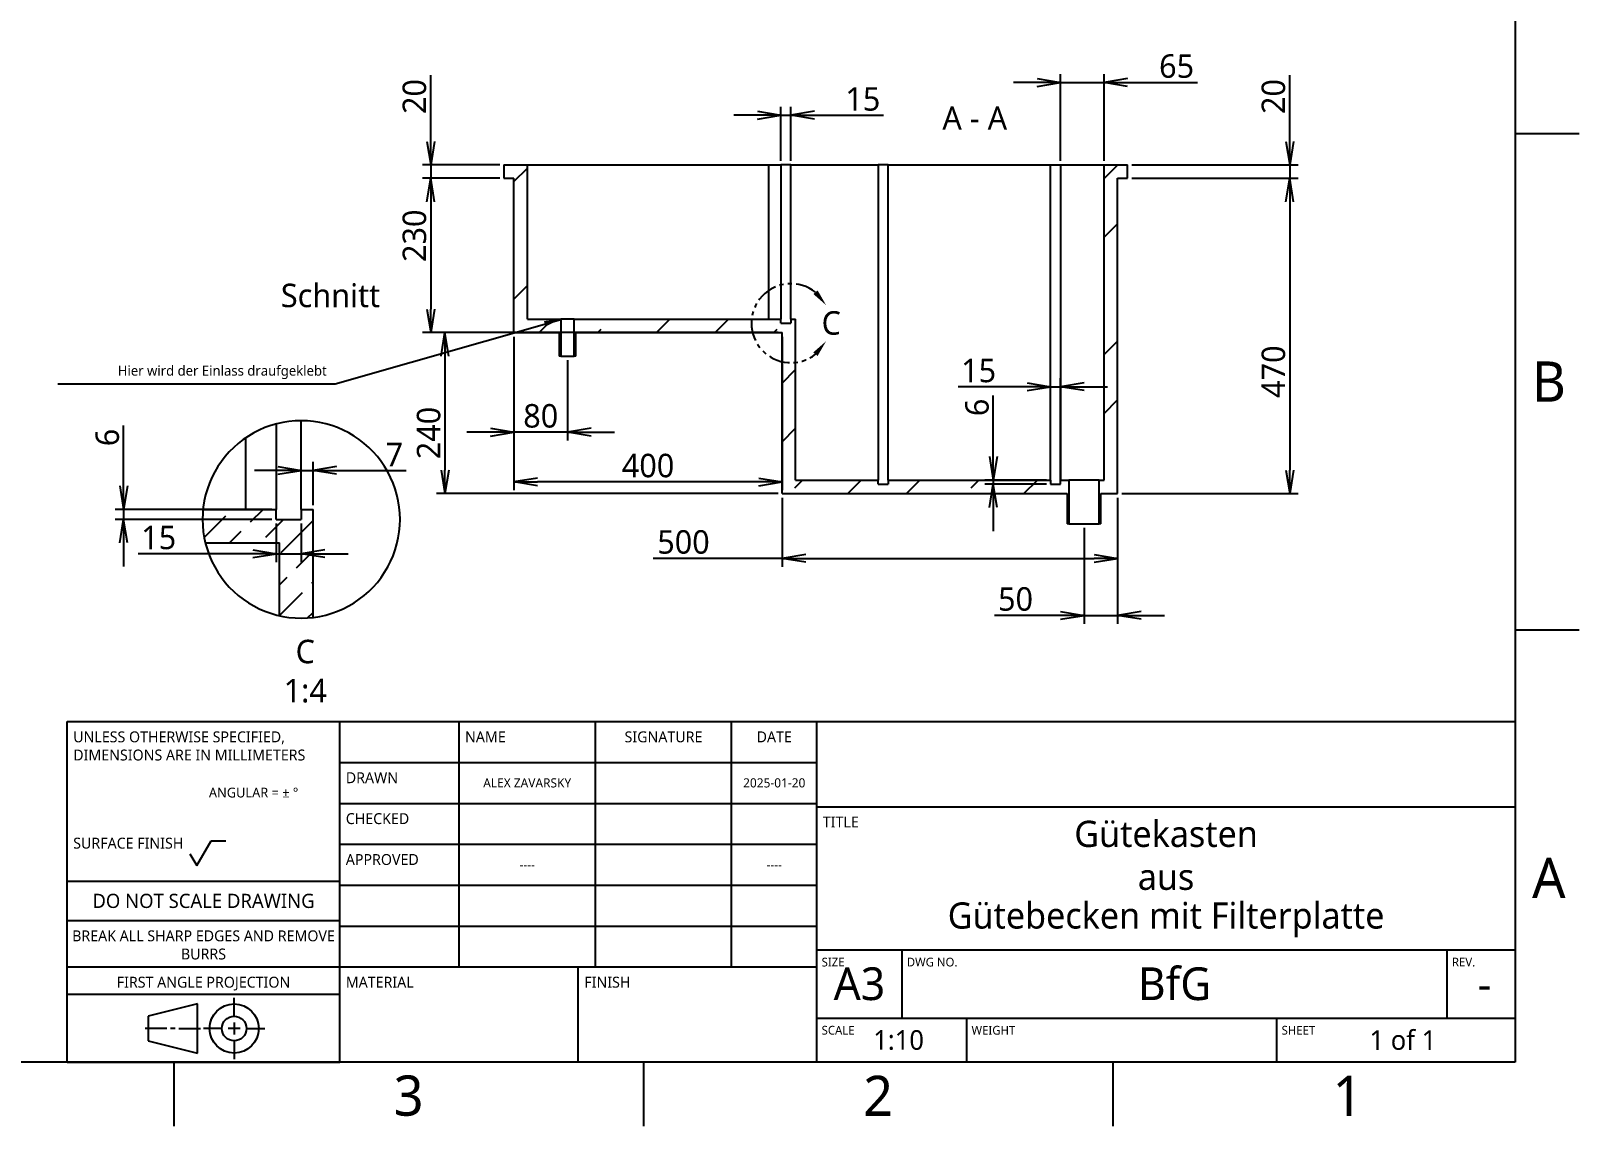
# Model space of a CAD drawing. Extents: x 1 to 420, y 0 to 296.
# Drawn here: x 189.2 to 420, y 0.5 to 163.8 of the extents above; entities that cross this region are included whole.
import ezdxf

# ---------------------------------------------------------------- set-up
doc = ezdxf.new("R2010")
doc.units = 0
doc.header["$LTSCALE"] = 12.7
doc.header["$MEASUREMENT"] = 0
doc.header["$PDMODE"] = 33
doc.header["$PDSIZE"] = 1
doc.linetypes.add('ONS_PHANTOM', pattern=[0.5, 0.25, -0.05, 0.05, -0.05, 0.05, -0.05])
doc.layers.get('0').update_dxf_attribs({"linetype": 'CONTINUOUS'})
doc.layers.get('DEFPOINTS').update_dxf_attribs({"linetype": 'CONTINUOUS'})
for name, color, linetype in [('ANNOTATION_TEXT', 7, 'CONTINUOUS'), ('BORDER_FRAME', 7, 'CONTINUOUS'), ('BORDER_ZONES', 7, 'CONTINUOUS'), ('DETAIL_VIEW_BORDER', 7, 'CONTINUOUS'), ('DETAIL_VIEW_PARENT_BORDER', 7, 'ONS_PHANTOM'), ('SKETCHED_GEOMETRY', 7, 'CONTINUOUS'), ('TITLE_BLOCK', 7, 'CONTINUOUS'), ('VIEW_HATCHES', 7, 'CONTINUOUS'), ('VISIBLE', 7, 'CONTINUOUS')]:
    doc.layers.add(name, color=color, linetype=linetype)
doc.styles.add('ONSHAPE-STANDARD', font='NotoSans-Regular.ttf')
doc.styles.add('ONSHAPE-STANDARD-DIMENSION', font='')
doc.styles.add('ONSHAPE-STANDARD-FIELDS', font='')
doc.styles.add('ONSHAPE-STANDARD-NOTESTYLE', font='Noto Sans', dxfattribs={"height": 3.5})
doc.styles.add('ONSHAPE-STANDARD-VIEW-LABE', font='Noto Sans', dxfattribs={"height": 3.5})
doc.styles.get('ONSHAPE-STANDARD-DIMENSION').set_extended_font_data('Noto Sans')
doc.styles.get('ONSHAPE-STANDARD-FIELDS').set_extended_font_data('Noto Sans')
doc.dimstyles.new('ONSHAPE-ISO-25$0', dxfattribs={"dimtxt": 3.5, "dimasz": 3.5, "dimexe": 1.25, "dimexo": 0.625, "dimtad": 1, "dimtxsty": 'ONSHAPE-STANDARD-DIMENSION', "dimblk": 'OPEN', "dimcen": 2.5, "dimclrd": 7, "dimclre": 7, "dimclrt": 7, "dimadec": 1, "dimazin": 3, "dimtfac": 1, "dimtmove": 0, "dimatfit": 3})
pattern_1 = [(45, (281.201, 143.799), (-4.37688, 4.37688), [14.8556, -3.7139])]

# ---------------------------------------------------------------- blocks, each defined once
blk = doc.blocks.new('_OPEN')
at = {"color": 0, "linetype": 'BYBLOCK'}
for p, q in [((-1, 0.166667), (0, 0)), ((-1, -0.166667), (0, 0)), ((0, 0), (-1, 0))]:
    blk.add_line(p, q, dxfattribs=at)
blk = doc.blocks.new('*D32')
at = {"layer": 'ANNOTATION_TEXT', "color": 7}
for p, q in [((248.8, 143.8), (248.8, 157.17)), ((248.8, 147.3), (248.8, 150.8)), ((259.08, 143.8), (247.55, 143.8)), ((248.8, 143.8), (248.8, 141.8)), ((259.08, 141.8), (247.55, 141.8)), ((248.8, 138.3), (248.8, 134.8))]:
    blk.add_line(p, q, dxfattribs=at)
at = {"layer": 'DEFPOINTS', "color": 0}
for p in [(259.7, 143.8), (248.8, 141.8), (248.8, 141.8), (259.7, 141.8)]:
    blk.add_point(p, dxfattribs=at)
at = {"layer": 'ANNOTATION_TEXT', "color": 7, "xscale": 3.5, "yscale": 3.5, "zscale": 3.5}
for p, rotation in [((248.8, 143.8), 270), ((248.8, 141.8), 90)]:
    blk.add_blockref('_OPEN', p, dxfattribs=dict(at, rotation=rotation))
at = {"layer": 'ANNOTATION_TEXT', "color": 7, "insert": (246.38, 153.99), "char_height": 3.5, "attachment_point": 5, "rotation": 90, "style": 'ONSHAPE-STANDARD-DIMENSION'}
blk.add_mtext('20', dxfattribs=at)
blk = doc.blocks.new('*D33')
at = {"layer": 'ANNOTATION_TEXT', "color": 7}
for p, q in [((248.73, 141.8), (247.55, 141.8)), ((259.08, 141.8), (248.86, 141.8)), ((248.8, 138.3), (248.8, 122.3)), ((260.58, 118.8), (247.55, 118.8))]:
    blk.add_line(p, q, dxfattribs=at)
at = {"layer": 'DEFPOINTS', "color": 0}
for p in [(259.7, 141.8), (248.8, 118.8), (248.8, 118.8), (261.2, 118.8)]:
    blk.add_point(p, dxfattribs=at)
at = {"layer": 'ANNOTATION_TEXT', "color": 7, "xscale": 3.5, "yscale": 3.5, "zscale": 3.5}
for p, rotation in [((248.8, 141.8), 90), ((248.8, 118.8), 270)]:
    blk.add_blockref('_OPEN', p, dxfattribs=dict(at, rotation=rotation))
at = {"layer": 'ANNOTATION_TEXT', "color": 7, "insert": (246.38, 133.23), "char_height": 3.5, "attachment_point": 5, "rotation": 90, "style": 'ONSHAPE-STANDARD-DIMENSION'}
blk.add_mtext('230', dxfattribs=at)
blk = doc.blocks.new('*D34')
at = {"layer": 'ANNOTATION_TEXT', "color": 7}
for p, q in [((261.2, 118.17), (261.2, 102.69)), ((269.2, 114.67), (269.2, 102.69)), ((257.7, 103.94), (254.2, 103.94)), ((269.2, 103.94), (261.2, 103.94)), ((272.7, 103.94), (276.2, 103.94))]:
    blk.add_line(p, q, dxfattribs=at)
at = {"layer": 'DEFPOINTS', "color": 0}
for p in [(261.2, 118.8), (269.2, 115.3), (261.2, 103.94), (261.2, 103.94)]:
    blk.add_point(p, dxfattribs=at)
at = {"layer": 'ANNOTATION_TEXT', "color": 7, "xscale": 3.5, "yscale": 3.5, "zscale": 3.5}
blk.add_blockref('_OPEN', (261.2, 103.94), dxfattribs=at)
at = {"layer": 'ANNOTATION_TEXT', "color": 7, "xscale": 3.5, "yscale": 3.5, "zscale": 3.5, "rotation": 180}
blk.add_blockref('_OPEN', (269.2, 103.94), dxfattribs=at)
at = {"layer": 'ANNOTATION_TEXT', "color": 7, "insert": (265.2, 106.36), "char_height": 3.5, "attachment_point": 5, "style": 'ONSHAPE-STANDARD-DIMENSION'}
blk.add_mtext('80', dxfattribs=at)
blk = doc.blocks.new('*D35')
at = {"layer": 'ANNOTATION_TEXT', "color": 7}
for p, q in [((261.2, 118.17), (261.2, 104.01)), ((301.2, 118.17), (301.2, 95.28)), ((261.2, 103.88), (261.2, 95.28)), ((297.7, 96.53), (264.7, 96.53))]:
    blk.add_line(p, q, dxfattribs=at)
at = {"layer": 'DEFPOINTS', "color": 0}
for p in [(261.2, 118.8), (301.2, 118.8), (261.2, 96.53), (261.2, 96.53)]:
    blk.add_point(p, dxfattribs=at)
at = {"layer": 'ANNOTATION_TEXT', "color": 7, "xscale": 3.5, "yscale": 3.5, "zscale": 3.5, "rotation": 180}
blk.add_blockref('_OPEN', (261.2, 96.53), dxfattribs=at)
at = {"layer": 'ANNOTATION_TEXT', "color": 7, "xscale": 3.5, "yscale": 3.5, "zscale": 3.5}
blk.add_blockref('_OPEN', (301.2, 96.53), dxfattribs=at)
at = {"layer": 'ANNOTATION_TEXT', "color": 7, "insert": (281.2, 98.95), "char_height": 3.5, "attachment_point": 5, "style": 'ONSHAPE-STANDARD-DIMENSION'}
blk.add_mtext('400', dxfattribs=at)
blk = doc.blocks.new('*D36')
at = {"layer": 'ANNOTATION_TEXT', "color": 7}
for p, q in [((300.58, 118.8), (249.67, 118.8)), ((250.92, 115.3), (250.92, 98.3)), ((300.58, 94.8), (249.67, 94.8))]:
    blk.add_line(p, q, dxfattribs=at)
at = {"layer": 'DEFPOINTS', "color": 0}
for p in [(301.2, 118.8), (250.92, 94.8), (250.92, 94.8), (301.2, 94.8)]:
    blk.add_point(p, dxfattribs=at)
at = {"layer": 'ANNOTATION_TEXT', "color": 7, "xscale": 3.5, "yscale": 3.5, "zscale": 3.5}
for p, rotation in [((250.92, 118.8), 90), ((250.92, 94.8), 270)]:
    blk.add_blockref('_OPEN', p, dxfattribs=dict(at, rotation=rotation))
at = {"layer": 'ANNOTATION_TEXT', "color": 7, "insert": (248.5, 103.82), "char_height": 3.5, "attachment_point": 5, "rotation": 90, "style": 'ONSHAPE-STANDARD-DIMENSION'}
blk.add_mtext('240', dxfattribs=at)
blk = doc.blocks.new('*D37')
at = {"layer": 'ANNOTATION_TEXT', "color": 7}
for p, q in [((351.2, 94.17), (351.2, 75.39)), ((346.2, 89.67), (346.2, 75.39)), ((346.2, 76.64), (332.84, 76.64)), ((342.7, 76.64), (339.2, 76.64)), ((346.2, 76.64), (351.2, 76.64)), ((354.7, 76.64), (358.2, 76.64))]:
    blk.add_line(p, q, dxfattribs=at)
at = {"layer": 'DEFPOINTS', "color": 0}
for p in [(351.2, 94.8), (346.2, 90.3), (351.2, 76.64), (351.2, 76.64)]:
    blk.add_point(p, dxfattribs=at)
at = {"layer": 'ANNOTATION_TEXT', "color": 7, "xscale": 3.5, "yscale": 3.5, "zscale": 3.5}
blk.add_blockref('_OPEN', (346.2, 76.64), dxfattribs=at)
at = {"layer": 'ANNOTATION_TEXT', "color": 7, "xscale": 3.5, "yscale": 3.5, "zscale": 3.5, "rotation": 180}
blk.add_blockref('_OPEN', (351.2, 76.64), dxfattribs=at)
at = {"layer": 'ANNOTATION_TEXT', "color": 7, "insert": (335.99, 79.06), "char_height": 3.5, "attachment_point": 5, "style": 'ONSHAPE-STANDARD-DIMENSION'}
blk.add_mtext('50', dxfattribs=at)
blk = doc.blocks.new('*D38')
at = {"layer": 'ANNOTATION_TEXT', "color": 7}
for p, q in [((376.87, 143.8), (376.87, 157.17)), ((376.87, 147.3), (376.87, 150.8)), ((353.33, 143.8), (378.12, 143.8)), ((376.87, 143.8), (376.87, 141.8)), ((353.33, 141.8), (378.12, 141.8)), ((376.87, 138.3), (376.87, 134.8))]:
    blk.add_line(p, q, dxfattribs=at)
at = {"layer": 'DEFPOINTS', "color": 0}
for p in [(352.7, 143.8), (352.7, 141.8), (376.87, 141.8), (376.87, 141.8)]:
    blk.add_point(p, dxfattribs=at)
at = {"layer": 'ANNOTATION_TEXT', "color": 7, "xscale": 3.5, "yscale": 3.5, "zscale": 3.5}
for p, rotation in [((376.87, 143.8), 270), ((376.87, 141.8), 90)]:
    blk.add_blockref('_OPEN', p, dxfattribs=dict(at, rotation=rotation))
at = {"layer": 'ANNOTATION_TEXT', "color": 7, "insert": (374.45, 153.99), "char_height": 3.5, "attachment_point": 5, "rotation": 90, "style": 'ONSHAPE-STANDARD-DIMENSION'}
blk.add_mtext('20', dxfattribs=at)
blk = doc.blocks.new('*D39')
at = {"layer": 'ANNOTATION_TEXT', "color": 7}
for p, q in [((353.33, 141.8), (376.8, 141.8)), ((376.93, 141.8), (378.12, 141.8)), ((376.87, 138.3), (376.87, 98.3)), ((351.83, 94.8), (378.12, 94.8))]:
    blk.add_line(p, q, dxfattribs=at)
at = {"layer": 'DEFPOINTS', "color": 0}
for p in [(352.7, 141.8), (351.2, 94.8), (376.87, 94.8), (376.87, 94.8)]:
    blk.add_point(p, dxfattribs=at)
at = {"layer": 'ANNOTATION_TEXT', "color": 7, "xscale": 3.5, "yscale": 3.5, "zscale": 3.5}
for p, rotation in [((376.87, 141.8), 90), ((376.87, 94.8), 270)]:
    blk.add_blockref('_OPEN', p, dxfattribs=dict(at, rotation=rotation))
at = {"layer": 'ANNOTATION_TEXT', "color": 7, "insert": (374.45, 112.97), "char_height": 3.5, "attachment_point": 5, "rotation": 90, "style": 'ONSHAPE-STANDARD-DIMENSION'}
blk.add_mtext('470', dxfattribs=at)
blk = doc.blocks.new('*D40')
at = {"layer": 'ANNOTATION_TEXT', "color": 7}
for p, q in [((301.2, 94.17), (301.2, 83.89)), ((351.2, 94.17), (351.2, 83.89)), ((301.2, 85.14), (281.94, 85.14)), ((304.7, 85.14), (346.14, 85.14)), ((346.26, 85.14), (347.7, 85.14))]:
    blk.add_line(p, q, dxfattribs=at)
at = {"layer": 'DEFPOINTS', "color": 0}
for p in [(301.2, 94.8), (351.2, 94.8), (351.2, 85.14), (351.2, 85.14)]:
    blk.add_point(p, dxfattribs=at)
at = {"layer": 'ANNOTATION_TEXT', "color": 7, "xscale": 3.5, "yscale": 3.5, "zscale": 3.5, "rotation": 180}
blk.add_blockref('_OPEN', (301.2, 85.14), dxfattribs=at)
at = {"layer": 'ANNOTATION_TEXT', "color": 7, "xscale": 3.5, "yscale": 3.5, "zscale": 3.5}
blk.add_blockref('_OPEN', (351.2, 85.14), dxfattribs=at)
at = {"layer": 'ANNOTATION_TEXT', "color": 7, "insert": (286.48, 87.56), "char_height": 3.5, "attachment_point": 5, "style": 'ONSHAPE-STANDARD-DIMENSION'}
blk.add_mtext('500', dxfattribs=at)
blk = doc.blocks.new('*D41')
at = {"layer": 'ANNOTATION_TEXT', "color": 7}
for p, q in [((332.67, 96.8), (332.67, 109.41)), ((332.67, 100.3), (332.67, 103.8)), ((340.58, 96.8), (331.42, 96.8)), ((340.58, 96.2), (331.42, 96.2)), ((332.67, 96.8), (332.67, 96.2)), ((332.67, 92.7), (332.67, 89.2))]:
    blk.add_line(p, q, dxfattribs=at)
at = {"layer": 'DEFPOINTS', "color": 0}
for p in [(332.67, 96.2), (332.67, 96.2), (341.2, 96.8), (341.2, 96.2)]:
    blk.add_point(p, dxfattribs=at)
at = {"layer": 'ANNOTATION_TEXT', "color": 7, "xscale": 3.5, "yscale": 3.5, "zscale": 3.5}
for p, rotation in [((332.67, 96.8), 270), ((332.67, 96.2), 90)]:
    blk.add_blockref('_OPEN', p, dxfattribs=dict(at, rotation=rotation))
at = {"layer": 'ANNOTATION_TEXT', "color": 7, "insert": (330.26, 107.64), "char_height": 3.5, "attachment_point": 5, "rotation": 90, "style": 'ONSHAPE-STANDARD-DIMENSION'}
blk.add_mtext('6', dxfattribs=at)
blk = doc.blocks.new('*D42')
at = {"layer": 'ANNOTATION_TEXT', "color": 7}
for p, q in [((341.2, 96.82), (341.2, 111.98)), ((342.7, 96.82), (342.7, 111.98)), ((341.2, 110.73), (327.42, 110.73)), ((337.7, 110.73), (334.2, 110.73)), ((341.2, 110.73), (342.7, 110.73)), ((346.2, 110.73), (349.7, 110.73))]:
    blk.add_line(p, q, dxfattribs=at)
at = {"layer": 'DEFPOINTS', "color": 0}
for p in [(342.7, 110.73), (342.7, 110.73), (341.2, 96.2), (342.7, 96.2)]:
    blk.add_point(p, dxfattribs=at)
at = {"layer": 'ANNOTATION_TEXT', "color": 7, "xscale": 3.5, "yscale": 3.5, "zscale": 3.5}
blk.add_blockref('_OPEN', (341.2, 110.73), dxfattribs=at)
at = {"layer": 'ANNOTATION_TEXT', "color": 7, "xscale": 3.5, "yscale": 3.5, "zscale": 3.5, "rotation": 180}
blk.add_blockref('_OPEN', (342.7, 110.73), dxfattribs=at)
at = {"layer": 'ANNOTATION_TEXT', "color": 7, "insert": (330.48, 113.12), "char_height": 3.5, "attachment_point": 5, "style": 'ONSHAPE-STANDARD-DIMENSION'}
blk.add_mtext('15', dxfattribs=at)
blk = doc.blocks.new('*D43')
at = {"layer": 'ANNOTATION_TEXT', "color": 7}
for p, q in [((301, 144.42), (301, 152.46)), ((302.5, 144.42), (302.5, 152.46)), ((297.5, 151.21), (294, 151.21)), ((301, 151.21), (302.5, 151.21)), ((302.5, 151.21), (316.28, 151.21)), ((306, 151.21), (309.5, 151.21))]:
    blk.add_line(p, q, dxfattribs=at)
at = {"layer": 'DEFPOINTS', "color": 0}
for p in [(302.5, 151.21), (302.5, 151.21), (301, 143.8), (302.5, 143.8)]:
    blk.add_point(p, dxfattribs=at)
at = {"layer": 'ANNOTATION_TEXT', "color": 7, "xscale": 3.5, "yscale": 3.5, "zscale": 3.5}
blk.add_blockref('_OPEN', (301, 151.21), dxfattribs=at)
at = {"layer": 'ANNOTATION_TEXT', "color": 7, "xscale": 3.5, "yscale": 3.5, "zscale": 3.5, "rotation": 180}
blk.add_blockref('_OPEN', (302.5, 151.21), dxfattribs=at)
at = {"layer": 'ANNOTATION_TEXT', "color": 7, "insert": (313.22, 153.61), "char_height": 3.5, "attachment_point": 5, "style": 'ONSHAPE-STANDARD-DIMENSION'}
blk.add_mtext('15', dxfattribs=at)
blk = doc.blocks.new('*D48')
at = {"layer": 'ANNOTATION_TEXT', "color": 7}
for p, q in [((225.75, 90.32), (225.75, 84.58)), ((229.5, 90.32), (229.5, 84.58)), ((225.75, 85.83), (205.18, 85.83)), ((222.25, 85.83), (218.75, 85.83)), ((225.75, 85.83), (229.5, 85.83)), ((233, 85.83), (236.5, 85.83))]:
    blk.add_line(p, q, dxfattribs=at)
at = {"layer": 'DEFPOINTS', "color": 0}
for p in [(225.75, 90.94), (229.5, 90.94), (229.5, 85.83), (229.5, 85.83)]:
    blk.add_point(p, dxfattribs=at)
at = {"layer": 'ANNOTATION_TEXT', "color": 7, "xscale": 3.5, "yscale": 3.5, "zscale": 3.5}
blk.add_blockref('_OPEN', (225.75, 85.83), dxfattribs=at)
at = {"layer": 'ANNOTATION_TEXT', "color": 7, "xscale": 3.5, "yscale": 3.5, "zscale": 3.5, "rotation": 180}
blk.add_blockref('_OPEN', (229.5, 85.83), dxfattribs=at)
at = {"layer": 'ANNOTATION_TEXT', "color": 7, "insert": (208.24, 88.23), "char_height": 3.5, "attachment_point": 5, "style": 'ONSHAPE-STANDARD-DIMENSION'}
blk.add_mtext('15', dxfattribs=at)
blk = doc.blocks.new('*D49')
at = {"layer": 'ANNOTATION_TEXT', "color": 7}
for p, q in [((203.01, 92.44), (203.01, 104.93)), ((203.01, 95.94), (203.01, 99.44)), ((225.12, 92.44), (201.76, 92.44)), ((203.01, 92.44), (203.01, 90.94)), ((225.12, 90.94), (201.76, 90.94)), ((203.01, 87.44), (203.01, 83.94))]:
    blk.add_line(p, q, dxfattribs=at)
at = {"layer": 'DEFPOINTS', "color": 0}
for p in [(225.75, 92.44), (203.01, 90.94), (203.01, 90.94), (225.75, 90.94)]:
    blk.add_point(p, dxfattribs=at)
at = {"layer": 'ANNOTATION_TEXT', "color": 7, "xscale": 3.5, "yscale": 3.5, "zscale": 3.5}
for p, rotation in [((203.01, 92.44), 270), ((203.01, 90.94), 90)]:
    blk.add_blockref('_OPEN', p, dxfattribs=dict(at, rotation=rotation))
at = {"layer": 'ANNOTATION_TEXT', "color": 7, "insert": (200.59, 103.16), "char_height": 3.5, "attachment_point": 5, "rotation": 90, "style": 'ONSHAPE-STANDARD-DIMENSION'}
blk.add_mtext('6', dxfattribs=at)
blk = doc.blocks.new('*D50')
at = {"layer": 'ANNOTATION_TEXT', "color": 7}
for p, q in [((229.5, 98.88), (229.5, 99.51)), ((231.25, 93.07), (231.25, 99.51)), ((226, 98.26), (222.5, 98.26)), ((229.5, 98.26), (231.25, 98.26)), ((231.25, 98.26), (245.15, 98.26)), ((234.75, 98.26), (238.25, 98.26))]:
    blk.add_line(p, q, dxfattribs=at)
at = {"layer": 'DEFPOINTS', "color": 0}
for p in [(229.5, 98.26), (231.25, 98.26), (231.25, 98.26), (231.25, 92.44)]:
    blk.add_point(p, dxfattribs=at)
at = {"layer": 'ANNOTATION_TEXT', "color": 7, "xscale": 3.5, "yscale": 3.5, "zscale": 3.5}
blk.add_blockref('_OPEN', (229.5, 98.26), dxfattribs=at)
at = {"layer": 'ANNOTATION_TEXT', "color": 7, "xscale": 3.5, "yscale": 3.5, "zscale": 3.5, "rotation": 180}
blk.add_blockref('_OPEN', (231.25, 98.26), dxfattribs=at)
at = {"layer": 'ANNOTATION_TEXT', "color": 7, "insert": (243.36, 100.63), "char_height": 3.5, "attachment_point": 5, "style": 'ONSHAPE-STANDARD-DIMENSION'}
blk.add_mtext('7', dxfattribs=at)
blk = doc.blocks.new('*D51')
at = {"layer": 'ANNOTATION_TEXT', "color": 7}
for p, q in [((342.7, 144.42), (342.7, 157.34)), ((349.2, 144.42), (349.2, 157.34)), ((339.2, 156.09), (335.7, 156.09)), ((342.7, 156.09), (349.2, 156.09)), ((349.2, 156.09), (363.14, 156.09)), ((352.7, 156.09), (356.2, 156.09))]:
    blk.add_line(p, q, dxfattribs=at)
at = {"layer": 'DEFPOINTS', "color": 0}
for p in [(349.2, 156.09), (349.2, 156.09), (342.7, 143.8), (349.2, 143.8)]:
    blk.add_point(p, dxfattribs=at)
at = {"layer": 'ANNOTATION_TEXT', "color": 7, "xscale": 3.5, "yscale": 3.5, "zscale": 3.5}
blk.add_blockref('_OPEN', (342.7, 156.09), dxfattribs=at)
at = {"layer": 'ANNOTATION_TEXT', "color": 7, "xscale": 3.5, "yscale": 3.5, "zscale": 3.5, "rotation": 180}
blk.add_blockref('_OPEN', (349.2, 156.09), dxfattribs=at)
at = {"layer": 'ANNOTATION_TEXT', "color": 7, "insert": (360, 158.51), "char_height": 3.5, "attachment_point": 5, "style": 'ONSHAPE-STANDARD-DIMENSION'}
blk.add_mtext('65', dxfattribs=at)

msp = doc.modelspace()

# ---------------------------------------------------------------- hatches: boundary and pattern name
at = {"layer": 'VIEW_HATCHES'}
h = msp.add_hatch(dxfattribs=at)
h.set_pattern_fill('ISO02W100', color=256, scale=49.518689, style=0, pattern_type=2)
h.set_pattern_definition(pattern_1)
edge = h.paths.add_edge_path(flags=0)
edge.add_line((259.7009, 143.799), (259.7009, 141.799))
edge.add_line((259.7009, 141.799), (261.2009, 141.799))
edge.add_line((261.2009, 118.799), (261.2009, 141.799))
edge.add_line((261.2009, 118.799), (267.9509, 118.799))
edge.add_line((267.9509, 118.799), (267.9509, 115.299))
edge.add_line((268.2009, 115.299), (267.9509, 115.299))
edge.add_line((268.2009, 120.799), (268.2009, 115.299))
edge.add_line((263.2009, 120.799), (268.2009, 120.799))
edge.add_line((263.2009, 120.799), (263.2009, 143.799))
edge.add_line((259.7009, 143.799), (263.2009, 143.799))
h = msp.add_hatch(dxfattribs=at)
h.set_pattern_fill('ISO02W100', color=256, scale=49.518689, style=0, pattern_type=2)
h.set_pattern_definition(pattern_1)
edge = h.paths.add_edge_path(flags=0)
edge.add_line((352.7009, 141.799), (352.7009, 143.799))
edge.add_line((349.2009, 143.799), (352.7009, 143.799))
edge.add_line((349.2009, 96.799), (349.2009, 143.799))
edge.add_line((348.4509, 96.799), (349.2009, 96.799))
edge.add_line((348.4509, 90.299), (348.4509, 96.799))
edge.add_line((348.7009, 90.299), (348.4509, 90.299))
edge.add_line((348.7009, 90.299), (348.7009, 94.799))
edge.add_line((348.7009, 94.799), (351.2009, 94.799))
edge.add_line((351.2009, 94.799), (351.2009, 141.799))
edge.add_line((351.2009, 141.799), (352.7009, 141.799))
h = msp.add_hatch(dxfattribs=at)
h.set_pattern_fill('ISO02W100', color=256, scale=49.518689, style=0, pattern_type=2)
h.set_pattern_definition(pattern_1)
edge = h.paths.add_edge_path(flags=0)
edge.add_line((342.7009, 96.799), (343.9509, 96.799))
edge.add_line((342.7009, 96.199), (342.7009, 96.799))
edge.add_line((341.2009, 96.199), (342.7009, 96.199))
edge.add_line((341.2009, 96.799), (341.2009, 96.199))
edge.add_line((317.0009, 96.799), (341.2009, 96.799))
edge.add_line((317.0009, 96.799), (317.0009, 96.199))
edge.add_line((315.5009, 96.199), (317.0009, 96.199))
edge.add_line((315.5009, 96.199), (315.5009, 96.799))
edge.add_line((303.2009, 96.799), (315.5009, 96.799))
edge.add_line((303.2009, 96.799), (303.2009, 120.799))
edge.add_line((302.5009, 120.799), (303.2009, 120.799))
edge.add_line((302.5009, 120.799), (302.5009, 120.199))
edge.add_line((301.0009, 120.199), (302.5009, 120.199))
edge.add_line((301.0009, 120.199), (301.0009, 120.799))
edge.add_line((270.2009, 120.799), (301.0009, 120.799))
edge.add_line((270.2009, 115.299), (270.2009, 120.799))
edge.add_line((270.4509, 115.299), (270.2009, 115.299))
edge.add_line((270.4509, 115.299), (270.4509, 118.799))
edge.add_line((270.4509, 118.799), (301.2009, 118.799))
edge.add_line((301.2009, 94.799), (301.2009, 118.799))
edge.add_line((301.2009, 94.799), (343.7009, 94.799))
edge.add_line((343.7009, 94.799), (343.7009, 90.299))
edge.add_line((343.9509, 90.299), (343.7009, 90.299))
edge.add_line((343.9509, 96.799), (343.9509, 90.299))

# ---------------------------------------------------------------- linework, layer by layer
at = {"layer": 'ANNOTATION_TEXT', "extrusion": (0, 0.026016, -0.999662)}
msp.add_lwpolyline([(-268.2009, 120.7613), (-234.5458, 111.152), (-193.1797, 111.152)], dxfattribs=at)
at = {"layer": 'ANNOTATION_TEXT'}
msp.add_solid([(265.6825, 120.5134), (268.2009, 120.799), (265.9112, 119.7121)], dxfattribs=at)
at = {"layer": 'BORDER_FRAME'}
for p, q in [((410.5, 287), (410.5, 10)), ((410.5, 10), (10.5, 10))]:
    msp.add_line(p, q, dxfattribs=at)
at = {"layer": 'BORDER_ZONES'}
for p, q in [((410.5, 148.5), (420, 148.5)), ((410.5, 74.5), (420, 74.5)), ((210.5, 10), (210.5, 0.5)), ((280.5, 10), (280.5, 0.5)), ((350.5, 10), (350.5, 0.5))]:
    msp.add_line(p, q, dxfattribs=at)
at = {"layer": 'DETAIL_VIEW_BORDER', "flags": 128}
msp.add_lwpolyline([(244.217, 90.9417), (244.188, 91.8661), (244.1009, 92.7868), (243.9562, 93.7003), (243.7545, 94.6029), (243.4965, 95.491), (243.1832, 96.3612), (242.8159, 97.2099), (242.396, 98.034), (241.9252, 98.83), (241.4054, 99.595), (240.8385, 100.3257), (240.2269, 101.0195), (239.573, 101.6734), (238.8792, 102.2851), (238.1485, 102.8519), (237.3835, 103.3717), (236.5875, 103.8425), (235.7634, 104.2624), (234.9147, 104.6297), (234.0445, 104.943), (233.1564, 105.201), (232.2538, 105.4027), (231.3403, 105.5474), (230.4196, 105.6345), (229.4952, 105.6635), (228.5708, 105.6345), (227.6501, 105.5474), (226.7366, 105.4027), (225.834, 105.201), (224.9459, 104.943), (224.0757, 104.6297), (223.2269, 104.2624), (222.4029, 103.8425), (221.6069, 103.3717), (220.8419, 102.8519), (220.1112, 102.2851), (219.4174, 101.6734), (218.7635, 101.0195), (218.1518, 100.3257), (217.585, 99.595), (217.0652, 98.83), (216.5944, 98.034), (216.1745, 97.2099), (215.8072, 96.3612), (215.4939, 95.491), (215.2359, 94.6029), (215.0341, 93.7003), (214.8895, 92.7868), (214.8024, 91.8661), (214.7734, 90.9417), (214.8024, 90.0173), (214.8895, 89.0966), (215.0341, 88.1831), (215.2359, 87.2805), (215.4939, 86.3924), (215.8072, 85.5222), (216.1745, 84.6735), (216.5944, 83.8494), (217.0652, 83.0534), (217.585, 82.2884), (218.1518, 81.5577), (218.7635, 80.8639), (219.4174, 80.21), (220.1112, 79.5983), (220.8419, 79.0315), (221.6069, 78.5117), (222.4029, 78.0409), (223.2269, 77.621), (224.0757, 77.2537), (224.9459, 76.9404), (225.834, 76.6824), (226.7366, 76.4807), (227.6501, 76.336), (228.5708, 76.2489), (229.4952, 76.2199), (230.4196, 76.2489), (231.3403, 76.336), (232.2538, 76.4807), (233.1564, 76.6824), (234.0445, 76.9404), (234.9147, 77.2537), (235.7634, 77.621), (236.5875, 78.0409), (237.3835, 78.5117), (238.1485, 79.0315), (238.8792, 79.5983), (239.573, 80.21), (240.2269, 80.8639), (240.8385, 81.5577), (241.4054, 82.2884), (241.9252, 83.0534), (242.396, 83.8494), (242.8159, 84.6735), (243.1832, 85.5222), (243.4965, 86.3924), (243.7545, 87.2805), (243.9562, 88.1831), (244.1009, 89.0966), (244.188, 90.0173)], close=True, dxfattribs=at)
at = {"layer": 'DETAIL_VIEW_PARENT_BORDER', "color": 7, "linetype": 'ONS_PHANTOM'}
msp.add_arc((302.5009, 120.199), 5.8887, 51.413929, 308.455714, dxfattribs=at)
at = {"layer": 'DETAIL_VIEW_PARENT_BORDER', "color": 7}
for points in [[(307.7436, 122.8806), (306.4844, 125.0801), (305.8391, 124.5529)], [(307.7375, 117.5054), (305.8292, 115.8374), (306.4733, 115.3087)]]:
    msp.add_solid(points, dxfattribs=at)
at = {"layer": 'TITLE_BLOCK'}
for p, q in [((194.6, 10), (194.6, 60.8)), ((194.6, 60.8), (235.24, 60.8)), ((235.24, 10), (235.24, 60.8)), ((235.24, 60.8), (306.36, 60.8)), ((253.02, 24.224), (253.02, 60.8)), ((273.34, 24.224), (273.34, 60.8)), ((293.66, 24.224), (293.66, 60.8)), ((306.36, 10), (306.36, 60.8)), ((306.36, 60.8), (410.5, 60.8)), ((235.24, 54.704), (306.36, 54.704)), ((235.24, 48.608), (306.36, 48.608)), ((306.36, 48.1), (410.5, 48.1)), ((213.904, 39.3298), (216.0376, 43.0253)), ((216.0376, 43.0253), (218.2728, 43.0253)), ((235.24, 42.512), (306.36, 42.512)), ((212.888, 41.0896), (213.904, 39.3298)), ((194.6, 37.0256), (235.24, 37.0256)), ((235.24, 36.416), (306.36, 36.416)), ((194.6, 31.1328), (235.24, 31.1328)), ((235.24, 30.32), (306.36, 30.32)), ((306.36, 26.764), (410.5, 26.764)), ((319.06, 16.604), (319.06, 26.764)), ((400.34, 16.604), (400.34, 26.764)), ((194.6, 24.224), (235.24, 24.224)), ((235.24, 24.224), (306.36, 24.224)), ((270.8, 10), (270.8, 24.224)), ((194.6, 20.16), (235.24, 20.16)), ((214.0056, 18.697), (206.6904, 16.8682)), ((214.0056, 11.3818), (214.0056, 18.697)), ((219.492, 16.8682), (219.492, 19.6114)), ((206.6904, 16.8682), (206.6904, 13.2106)), ((306.36, 16.604), (410.5, 16.604)), ((328.712, 10), (328.712, 16.604)), ((374.94, 10), (374.94, 16.604)), ((209.4336, 15.0394), (206.2332, 15.0394)), ((210.7138, 15.0394), (209.9822, 15.0394)), ((211.2624, 15.0394), (214.4628, 15.0394)), ((217.6632, 15.0394), (214.92, 15.0394)), ((220.4064, 15.0394), (218.5776, 15.0394)), ((219.492, 15.9538), (219.492, 14.125)), ((221.3208, 15.0394), (224.064, 15.0394)), ((206.6904, 13.2106), (214.0056, 11.3818)), ((219.492, 13.2106), (219.492, 10.4674)), ((194.6, 10), (235.24, 10))]:
    msp.add_line(p, q, dxfattribs=at)
for radius in [3.6576, 1.8288]:
    msp.add_circle((219.492, 15.0394), radius, dxfattribs=at)
at = {"layer": 'VIEW_HATCHES', "linetype": 'CONTINUOUS'}
for p, q in [((221.9176, 90.5675), (223.7918, 92.4417)), ((215.0248, 88.242), (218.2638, 91.481)), ((224.2012, 88.2839), (226.859, 90.9417)), ((226.4849, 86.0003), (231.2452, 90.7606)), ((218.7918, 87.4417), (220.5475, 89.1974)), ((228.7685, 83.7167), (231.2452, 86.1934)), ((226.2452, 81.1934), (227.3983, 82.3465)), ((231.0521, 81.433), (231.2452, 81.6261)), ((226.2452, 76.6261), (229.6819, 80.0629)), ((230.4369, 76.2506), (231.2452, 77.0589))]:
    msp.add_line(p, q, dxfattribs=at)
at = {"layer": 'VISIBLE'}
for p, q in [((259.7009, 143.799), (259.7009, 141.799)), ((259.7009, 143.799), (263.2009, 143.799)), ((263.2009, 143.799), (299.2009, 143.799)), ((263.2009, 120.799), (263.2009, 143.799)), ((299.2009, 143.799), (301.0009, 143.799)), ((299.2009, 120.799), (299.2009, 143.799)), ((301.0009, 143.799), (301.0009, 120.799)), ((302.5009, 143.799), (301.0009, 143.799)), ((302.5009, 120.799), (302.5009, 143.799)), ((302.5009, 143.799), (315.5009, 143.799)), ((317.0009, 143.799), (315.5009, 143.799)), ((315.5009, 143.799), (315.5009, 96.799)), ((317.0009, 96.799), (317.0009, 143.799)), ((317.0009, 143.799), (341.2009, 143.799)), ((341.2009, 96.799), (341.2009, 143.799)), ((341.2009, 143.799), (342.7009, 143.799)), ((342.7009, 143.799), (342.7009, 96.799)), ((342.7009, 143.799), (349.2009, 143.799)), ((349.2009, 143.799), (352.7009, 143.799)), ((349.2009, 96.799), (349.2009, 143.799)), ((352.7009, 141.799), (352.7009, 143.799)), ((259.7009, 141.799), (261.2009, 141.799)), ((261.2009, 118.799), (261.2009, 141.799)), ((351.2009, 141.799), (352.7009, 141.799)), ((351.2009, 94.799), (351.2009, 141.799)), ((263.2009, 120.799), (268.2009, 120.799)), ((268.2009, 120.799), (268.2009, 115.299)), ((270.2009, 120.799), (268.2009, 120.799)), ((270.2009, 115.299), (270.2009, 120.799)), ((270.2009, 120.799), (301.0009, 120.799)), ((301.0009, 120.199), (301.0009, 120.799)), ((301.0009, 120.199), (302.5009, 120.199)), ((302.5009, 120.799), (303.2009, 120.799)), ((302.5009, 120.799), (302.5009, 120.199)), ((303.2009, 96.799), (303.2009, 120.799)), ((261.2009, 118.799), (267.9509, 118.799)), ((267.9509, 118.799), (267.9509, 115.299)), ((270.4509, 118.799), (301.2009, 118.799)), ((270.4509, 115.299), (270.4509, 118.799)), ((301.2009, 94.799), (301.2009, 118.799)), ((268.2009, 115.299), (267.9509, 115.299)), ((268.2009, 115.299), (270.2009, 115.299)), ((270.4509, 115.299), (270.2009, 115.299)), ((225.7452, 105.1752), (225.7452, 92.4417)), ((229.4952, 92.4417), (229.4952, 105.6635)), ((221.2452, 92.4417), (221.2452, 103.126)), ((301.2009, 94.799), (343.7009, 94.799)), ((303.2009, 96.799), (315.5009, 96.799)), ((315.5009, 96.199), (315.5009, 96.799)), ((315.5009, 96.199), (317.0009, 96.199)), ((317.0009, 96.799), (317.0009, 96.199)), ((317.0009, 96.799), (341.2009, 96.799)), ((341.2009, 96.799), (341.2009, 96.199)), ((341.2009, 96.199), (342.7009, 96.199)), ((342.7009, 96.799), (343.9509, 96.799)), ((342.7009, 96.199), (342.7009, 96.799)), ((343.7009, 94.799), (343.7009, 90.299)), ((343.9509, 96.799), (343.9509, 90.299)), ((348.4509, 96.799), (343.9509, 96.799)), ((348.4509, 96.799), (349.2009, 96.799)), ((348.4509, 90.299), (348.4509, 96.799)), ((348.7009, 94.799), (351.2009, 94.799)), ((348.7009, 90.299), (348.7009, 94.799)), ((214.8568, 92.4417), (225.7452, 92.4417)), ((225.7452, 90.9417), (225.7452, 92.4417)), ((229.4952, 92.4417), (231.2452, 92.4417)), ((229.4952, 92.4417), (229.4952, 90.9417)), ((231.2452, 76.327), (231.2452, 92.4417)), ((225.7452, 90.9417), (229.4952, 90.9417)), ((343.9509, 90.299), (343.7009, 90.299)), ((343.9509, 90.299), (348.4509, 90.299)), ((348.7009, 90.299), (348.4509, 90.299)), ((215.1999, 87.4417), (226.2452, 87.4417)), ((226.2452, 76.5905), (226.2452, 87.4417))]:
    msp.add_line(p, q, dxfattribs=at)

# ---------------------------------------------------------------- texts
at = {"layer": 'ANNOTATION_TEXT', "color": 7, "char_height": 3.5, "attachment_point": 2, "style": 'ONSHAPE-STANDARD-VIEW-LABE'}
for s, insert in [(' A - A ', (329.3146, 152.5389)), (' C ^J 1:4', (229.4952, 72.9977))]:
    msp.add_mtext(s, dxfattribs=dict(at, insert=insert))
at = {"layer": 'ANNOTATION_TEXT', "style": 'ONSHAPE-STANDARD-NOTESTYLE'}
for s, insert, char_height, width, attachment_point in [('Schnitt', (226.4546, 126.0859), 3.5, 43.420981, 1), ('Hier wird der Einlass draufgeklebt', (233.2958, 112.8698), 1.5, 40.116089, 6)]:
    msp.add_mtext(s, dxfattribs=dict(at, insert=insert, char_height=char_height, width=width, attachment_point=attachment_point))
at = {"layer": 'BORDER_ZONES', "char_height": 6, "attachment_point": 5, "style": 'ONSHAPE-STANDARD'}
for s, insert in [('B', (415.5, 111.5)), ('A', (415.5, 37.5)), ('3', (245.5, 5)), ('2', (315.5, 5)), ('1', (385.5, 5))]:
    msp.add_mtext(s, dxfattribs=dict(at, insert=insert))
at = {"layer": 'SKETCHED_GEOMETRY', "color": 7, "insert": (307.0711, 121.9847), "char_height": 3.5, "width": 3.08515, "attachment_point": 1, "style": 'ONSHAPE-STANDARD'}
msp.add_mtext('\\fNoto Sans|b0|i0|c0|p0;\\W1.0000000000;\\T1.0000000000;\\o\\lC', dxfattribs=at)
at = {"layer": 'TITLE_BLOCK'}
for s, insert, char_height, width, attachment_point, style in [('UNLESS OTHERWISE SPECIFIED, DIMENSIONS ARE IN MILLIMETERS', (195.4941, 59.337), 1.6256, 39.8272, 1, 'ONSHAPE-STANDARD'), ('NAME', (253.9141, 59.337), 1.6256, 19.9136, 1, 'ONSHAPE-STANDARD'), ('SIGNATURE', (283.5, 59.337), 1.6256, 19.9136, 2, 'ONSHAPE-STANDARD'), ('DATE', (300.01, 59.337), 1.6256, 12.446, 2, 'ONSHAPE-STANDARD'), ('DRAWN', (236.1341, 53.241), 1.6256, 17.4244, 1, 'ONSHAPE-STANDARD'), ('^JANGULAR = ± °^J', (215.7247, 53.3873), 1.46304, 19.9136, 1, 'ONSHAPE-STANDARD'), ('ALEX ZAVARSKY', (263.18, 51.656), 1.365504, 20.32, 5, 'ONSHAPE-STANDARD-FIELDS'), ('2025-01-20', (300.01, 51.656), 1.3655, 12.7, 5, 'ONSHAPE-STANDARD-FIELDS'), ('CHECKED', (236.1341, 47.145), 1.6256, 17.4244, 1, 'ONSHAPE-STANDARD'), ('TITLE', (307.2541, 46.637), 1.6256, 12.446, 1, 'ONSHAPE-STANDARD'), ('Gütekasten', (358.43, 44.036), 3.90144, 93.98, 5, 'ONSHAPE-STANDARD-FIELDS'), ('SURFACE FINISH', (195.4941, 43.4874), 1.6256, 19.9136, 1, 'ONSHAPE-STANDARD'), ('APPROVED', (236.1341, 41.049), 1.6256, 17.4244, 1, 'ONSHAPE-STANDARD'), ('----', (263.18, 39.464), 1.3655, 20.32, 5, 'ONSHAPE-STANDARD-FIELDS'), ('----', (300.01, 39.464), 1.3655, 12.7, 5, 'ONSHAPE-STANDARD-FIELDS'), ('aus', (358.43, 37.6352), 3.90144, 93.98, 5, 'ONSHAPE-STANDARD-FIELDS'), ('DO NOT SCALE DRAWING', (214.92, 35.1236), 2.11328, 39.8272, 2, 'ONSHAPE-STANDARD'), ('Gütebecken mit Filterplatte', (358.43, 31.2344), 3.90144, 93.98, 5, 'ONSHAPE-STANDARD-FIELDS'), ('BREAK ALL SHARP EDGES AND REMOVE BURRS', (214.92, 29.6698), 1.6256, 39.8272, 2, 'ONSHAPE-STANDARD'), ('SIZE', (307.0753, 25.5936), 1.30048, 12.446, 1, 'ONSHAPE-STANDARD'), ('DWG NO.', (319.7753, 25.5936), 1.30048, 79.6544, 1, 'ONSHAPE-STANDARD'), ('REV.', (401.0553, 25.5936), 1.30048, 9.9568, 1, 'ONSHAPE-STANDARD'), ('A3', (312.71, 21.684), 4.8768, 12.7, 5, 'ONSHAPE-STANDARD-FIELDS'), ('BfG', (359.7, 21.684), 4.8768, 81.28, 5, 'ONSHAPE-STANDARD-FIELDS'), ('FIRST ANGLE PROJECTION', (214.92, 22.761), 1.6256, 39.8272, 2, 'ONSHAPE-STANDARD'), ('MATERIAL', (236.1341, 22.761), 1.6256, 34.8488, 1, 'ONSHAPE-STANDARD'), ('FINISH', (271.6941, 22.761), 1.6256, 34.8488, 1, 'ONSHAPE-STANDARD'), ('-', (405.928, 21.684), 4.8768, 9.144, 5, 'ONSHAPE-STANDARD-FIELDS'), ('SCALE', (307.0753, 15.4336), 1.30048, 21.90496, 1, 'ONSHAPE-STANDARD'), ('1:10', (318.552, 13.302), 2.92608, 20.32, 5, 'ONSHAPE-STANDARD-FIELDS'), ('WEIGHT', (329.4273, 15.4336), 1.30048, 45.30344, 1, 'ONSHAPE-STANDARD'), ('SHEET', (375.6553, 15.4336), 1.30048, 34.8488, 1, 'ONSHAPE-STANDARD'), ('1 of 1', (393.736, 13.302), 2.92608, 33.528, 5, 'ONSHAPE-STANDARD-FIELDS')]:
    msp.add_mtext(s, dxfattribs=dict(at, insert=insert, char_height=char_height, width=width, attachment_point=attachment_point, style=style))

# ---------------------------------------------------------------- dimensions: what is measured, and where the dimension line sits
at = {"layer": 'ANNOTATION_TEXT'}
for base, p1, p2, override, picture, middle in [((349.2009, 156.0935), (342.7009, 143.799, -3.25), (349.2009, 143.799, 0.25), {"dimlfac": 10, "dimpost": ''}, '*D51', (359.9992, 156.0935)), ((302.5009, 151.2149), (301.0009, 143.799, -3.25), (302.5009, 143.799, -3.25), {"dimlfac": 10, "dimpost": ''}, '*D43', (313.217, 151.2149)), ((261.2009, 103.9439), (269.2009, 115.299, 0.25), (261.2009, 118.799, 0.25), {"dimlfac": 10, "dimpost": ''}, '*D34', (265.2009, 103.9439)), ((261.2009, 96.5313), (301.2009, 118.799, 0.25), (261.2009, 118.799, 0.25), {"dimlfac": 10, "dimpost": ''}, '*D35', (281.2009, 96.5313)), ((342.7009, 110.7261), (341.2009, 96.199, 0.25), (342.7009, 96.199, 0.25), {"dimlfac": 10, "dimpost": ''}, '*D42', (330.4848, 110.7261)), ((231.2452, 98.2591), (229.4952, 98.2591, -8.75), (231.2452, 92.4417), {"dimlfac": 4, "dimpost": ''}, '*D50', (243.3572, 98.2591)), ((351.2009, 85.144), (301.2009, 94.799, 0.25), (351.2009, 94.799, 0.25), {"dimlfac": 10, "dimpost": ''}, '*D40', (286.4791, 85.144)), ((351.2009, 76.6434), (346.2009, 90.299, 0.25), (351.2009, 94.799, 0.25), {"dimlfac": 10, "dimpost": ''}, '*D37', (335.9854, 76.6434)), ((229.4952, 85.8263), (225.7452, 90.9417), (229.4952, 90.9417), {"dimlfac": 4, "dimpost": ''}, '*D48', (208.243, 85.8263))]:
    dim = msp.add_linear_dim(base=base, p1=p1, p2=p2, dimstyle='ONSHAPE-ISO-25$0', override=override, dxfattribs=at)
    dim.commit()
    dim.dimension.update_dxf_attribs({"geometry": picture, "text_midpoint": middle, "dimtype": 160})
for base, p1, p2, override, picture, middle in [((248.7952, 141.799), (259.7009, 143.799, 0.25), (259.7009, 141.799, 0.25), {"dimlfac": 10, "dimpost": ''}, '*D32', (248.7952, 153.9917)), ((376.8654, 141.799), (352.7009, 143.799, 0.25), (352.7009, 141.799, 0.25), {"dimlfac": 10, "dimpost": ''}, '*D38', (376.8654, 153.9917)), ((248.7952, 118.799), (259.7009, 141.799, 0.25), (261.2009, 118.799, 0.25), {"dimlfac": 10, "dimpost": ''}, '*D33', (248.7952, 133.2343)), ((376.8654, 94.799), (352.7009, 141.799, 0.25), (351.2009, 94.799, 0.25), {"dimlfac": 10, "dimpost": ''}, '*D39', (376.8654, 112.9677)), ((250.9202, 94.799), (301.2009, 118.799, 0.25), (301.2009, 94.799, 0.25), {"dimlfac": 10, "dimpost": ''}, '*D36', (250.9202, 103.8164)), ((332.6741, 96.199), (341.2009, 96.799, -3.25), (341.2009, 96.199, 0.25), {"dimlfac": 10, "dimpost": ''}, '*D41', (332.6741, 107.6367)), ((203.0074, 90.9417), (225.7452, 92.4417, -8.75), (225.7452, 90.9417), {"dimlfac": 4, "dimpost": ''}, '*D49', (203.0074, 103.1578))]:
    dim = msp.add_linear_dim(base=base, p1=p1, p2=p2, angle=90, dimstyle='ONSHAPE-ISO-25$0', override=override, dxfattribs=at)
    dim.commit()
    dim.dimension.update_dxf_attribs({"geometry": picture, "text_midpoint": middle, "dimtype": 160})

doc.saveas('drawing.dxf')
